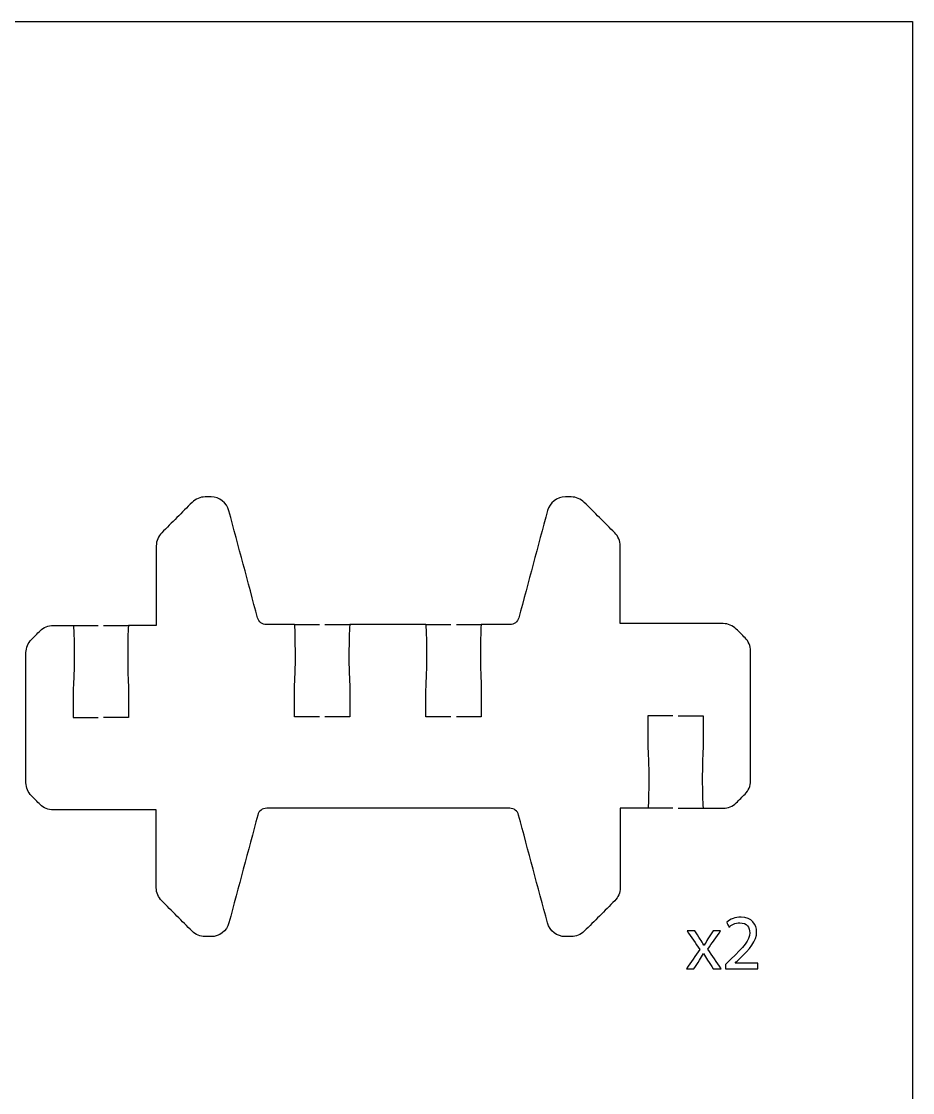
# Model space of a CAD drawing. Extents: x 0 to 465, y 0 to 285.
# Drawn here: x 361.9 to 410.2, y 82.1 to 140.2 of the extents above; entities that cross this region are included whole.
import ezdxf

# ---------------------------------------------------------------- set-up
doc = ezdxf.new("R2010")
doc.units = 0
doc.header["$MEASUREMENT"] = 0
doc.layers.add('DEFAULT', color=18, linetype='CONTINUOUS')

msp = doc.modelspace()

# ---------------------------------------------------------------- linework, layer by layer
at = {"layer": 'DEFAULT', "color": 18}
msp.add_lwpolyline([(410.176, 5.176), (240.176, 5.176), (240.176, 140.176), (410.176, 140.176)], close=True, dxfattribs=at)
at = {"layer": 'DEFAULT', "color": 1}
for points in [[(364.707, 107.458), (366.058, 107.458)], [(366.358, 107.458), (367.709, 107.458)], [(376.691, 107.5), (378.042, 107.5)], [(378.342, 107.5), (379.693, 107.5)], [(383.814, 107.5), (385.165, 107.5)], [(385.465, 107.5), (386.816, 107.5)], [(397.184, 97.552), (395.836, 97.552), (395.833, 97.552)], [(397.484, 97.552), (398.835, 97.552)]]:
    msp.add_lwpolyline(points, dxfattribs=at)
for points, knots in [([(378.042, 102.501), (377.593, 102.501), (377.144, 102.501), (376.695, 102.501), (376.695, 103.001), (376.695, 103.501), (376.695, 104.001), (376.695, 104.286), (376.744, 104.784), (376.744, 105.75), (376.744, 106.717), (376.723, 107.5), (376.695, 107.5), (376.189, 107.5), (375.683, 107.5), (375.178, 107.5), (374.948, 107.5), (374.751, 107.652), (374.694, 107.871), (374.177, 109.804), (373.66, 111.737), (373.142, 113.67), (373.026, 114.108), (372.627, 114.415), (372.176, 114.415), (372.069, 114.415), (371.961, 114.415), (371.854, 114.415), (371.59, 114.415), (371.336, 114.309), (371.149, 114.122), (370.6, 113.571), (370.051, 113.021), (369.501, 112.471), (369.314, 112.284), (369.209, 112.03), (369.209, 111.762), (369.209, 110.327), (369.209, 108.892), (369.209, 107.458), (368.709, 107.458), (368.209, 107.458), (367.709, 107.458), (367.685, 107.458), (367.66, 106.675), (367.66, 105.708), (367.66, 104.741), (367.709, 104.244), (367.709, 103.958), (367.709, 103.458), (367.709, 102.959), (367.709, 102.459), (367.259, 102.459), (366.809, 102.459), (366.358, 102.459)], [0, 0, 0, 0, 3.82, 3.82, 3.82, 8.07, 8.07, 8.07, 9.07, 9.07, 9.07, 10.07, 10.07, 10.07, 14.37, 14.37, 14.37, 15.37, 15.37, 15.37, 32.388625, 32.388625, 32.388625, 33.388625, 33.388625, 33.388625, 34.298625, 34.298625, 34.298625, 35.298625, 35.298625, 35.298625, 41.910077, 41.910077, 41.910077, 42.910077, 42.910077, 42.910077, 55.110077, 55.110077, 55.110077, 59.360077, 59.360077, 59.360077, 60.360077, 60.360077, 60.360077, 61.360077, 61.360077, 61.360077, 65.610077, 65.610077, 65.610077, 69.440077, 69.440077, 69.440077, 69.440077]), ([(397.484, 102.551), (397.934, 102.551), (398.385, 102.551), (398.835, 102.551), (398.835, 102.051), (398.835, 101.551), (398.835, 101.051), (398.835, 100.766), (398.786, 100.268), (398.786, 99.302), (398.786, 98.335), (398.807, 97.552), (398.835, 97.552), (399.196, 97.552), (399.557, 97.552), (399.918, 97.552), (400.186, 97.552), (400.44, 97.658), (400.627, 97.845), (400.786, 98.003), (400.945, 98.162), (401.103, 98.321), (401.29, 98.508), (401.396, 98.762), (401.396, 99.026), (401.396, 101.376), (401.396, 103.725), (401.396, 106.075), (401.396, 106.339), (401.29, 106.597), (401.103, 106.784), (400.945, 106.943), (400.786, 107.101), (400.627, 107.26), (400.44, 107.447), (400.186, 107.553), (399.918, 107.553), (398.058, 107.553), (396.197, 107.553), (394.337, 107.553), (394.337, 108.956), (394.337, 110.359), (394.337, 111.762), (394.337, 112.026), (394.231, 112.284), (394.044, 112.471), (393.494, 113.021), (392.944, 113.571), (392.393, 114.122), (392.206, 114.309), (391.952, 114.415), (391.684, 114.415), (391.578, 114.415), (391.472, 114.415), (391.367, 114.415), (390.915, 114.415), (390.52, 114.111), (390.4, 113.674), (389.883, 111.739), (389.365, 109.805), (388.848, 107.871), (388.788, 107.652), (388.59, 107.5), (388.364, 107.5), (387.848, 107.5), (387.332, 107.5), (386.816, 107.5), (386.791, 107.5), (386.766, 106.717), (386.766, 105.75), (386.766, 104.784), (386.816, 104.286), (386.816, 104.001), (386.816, 103.501), (386.816, 103.001), (386.816, 102.501), (386.365, 102.501), (385.915, 102.501), (385.465, 102.501)], [0, 0, 0, 0, 3.83, 3.83, 3.83, 8.08, 8.08, 8.08, 9.08, 9.08, 9.08, 10.08, 10.08, 10.08, 13.15, 13.15, 13.15, 14.15, 14.15, 14.15, 16.059188, 16.059188, 16.059188, 17.059188, 17.059188, 17.059188, 37.039188, 37.039188, 37.039188, 38.039188, 38.039188, 38.039188, 39.948377, 39.948377, 39.948377, 40.948377, 40.948377, 40.948377, 56.768377, 56.768377, 56.768377, 68.698377, 68.698377, 68.698377, 69.698377, 69.698377, 69.698377, 76.316896, 76.316896, 76.316896, 77.316896, 77.316896, 77.316896, 78.216896, 78.216896, 78.216896, 79.216896, 79.216896, 79.216896, 96.245181, 96.245181, 96.245181, 97.245181, 97.245181, 97.245181, 101.635181, 101.635181, 101.635181, 102.635181, 102.635181, 102.635181, 103.635181, 103.635181, 103.635181, 107.885181, 107.885181, 107.885181, 111.715181, 111.715181, 111.715181, 111.715181]), ([(397.184, 102.551), (396.735, 102.551), (396.286, 102.551), (395.836, 102.551), (395.836, 102.051), (395.836, 101.551), (395.836, 101.051), (395.836, 100.766), (395.886, 100.268), (395.886, 99.302), (395.886, 98.335), (395.861, 97.552), (395.836, 97.552), (395.337, 97.552), (394.837, 97.552), (394.337, 97.552), (394.337, 96.116), (394.337, 94.68), (394.337, 93.244), (394.337, 92.98), (394.231, 92.726), (394.044, 92.539), (393.494, 91.988), (392.944, 91.438), (392.393, 90.888), (392.206, 90.701), (391.952, 90.595), (391.684, 90.595), (391.578, 90.595), (391.472, 90.595), (391.367, 90.595), (390.915, 90.595), (390.52, 90.898), (390.4, 91.336), (389.878, 93.284), (389.356, 95.233), (388.834, 97.181), (388.777, 97.4), (388.58, 97.552), (388.354, 97.552), (383.965, 97.552), (379.577, 97.552), (375.188, 97.552), (374.962, 97.552), (374.761, 97.4), (374.705, 97.181), (374.184, 95.233), (373.663, 93.284), (373.142, 91.336), (373.026, 90.898), (372.627, 90.595), (372.176, 90.595), (372.069, 90.595), (371.961, 90.595), (371.854, 90.595), (371.59, 90.595), (371.336, 90.701), (371.149, 90.888), (370.6, 91.438), (370.051, 91.988), (369.501, 92.539), (369.314, 92.726), (369.209, 92.98), (369.209, 93.244), (369.209, 94.648), (369.209, 96.052), (369.209, 97.457), (367.347, 97.457), (365.486, 97.457), (363.624, 97.457), (363.36, 97.457), (363.106, 97.562), (362.919, 97.749), (362.76, 97.908), (362.601, 98.067), (362.442, 98.226), (362.255, 98.413), (362.15, 98.667), (362.15, 98.931), (362.15, 101.281), (362.15, 103.63), (362.15, 105.98), (362.15, 106.244), (362.255, 106.502), (362.442, 106.689), (362.601, 106.847), (362.76, 107.006), (362.919, 107.165), (363.106, 107.352), (363.36, 107.458), (363.624, 107.458), (363.986, 107.458), (364.349, 107.458), (364.711, 107.458), (364.739, 107.458), (364.76, 106.675), (364.76, 105.708), (364.76, 104.741), (364.711, 104.244), (364.711, 103.958), (364.711, 103.458), (364.711, 102.959), (364.711, 102.459), (365.16, 102.459), (365.609, 102.459), (366.058, 102.459)], [0, 0, 0, 0, 3.82, 3.82, 3.82, 8.07, 8.07, 8.07, 9.07, 9.07, 9.07, 10.07, 10.07, 10.07, 14.32, 14.32, 14.32, 26.53, 26.53, 26.53, 27.53, 27.53, 27.53, 34.148519, 34.148519, 34.148519, 35.148519, 35.148519, 35.148519, 36.048519, 36.048519, 36.048519, 37.048519, 37.048519, 37.048519, 54.203067, 54.203067, 54.203067, 55.203067, 55.203067, 55.203067, 92.523067, 92.523067, 92.523067, 93.523067, 93.523067, 93.523067, 110.675029, 110.675029, 110.675029, 111.675029, 111.675029, 111.675029, 112.585029, 112.585029, 112.585029, 113.585029, 113.585029, 113.585029, 120.196481, 120.196481, 120.196481, 121.196481, 121.196481, 121.196481, 133.136481, 133.136481, 133.136481, 148.966481, 148.966481, 148.966481, 149.966481, 149.966481, 149.966481, 151.875669, 151.875669, 151.875669, 152.875669, 152.875669, 152.875669, 172.855669, 172.855669, 172.855669, 173.855669, 173.855669, 173.855669, 175.764858, 175.764858, 175.764858, 176.764858, 176.764858, 176.764858, 179.844858, 179.844858, 179.844858, 180.844858, 180.844858, 180.844858, 181.844858, 181.844858, 181.844858, 186.094858, 186.094858, 186.094858, 189.914858, 189.914858, 189.914858, 189.914858]), ([(385.165, 102.501), (384.716, 102.501), (384.266, 102.501), (383.817, 102.501), (383.817, 103.001), (383.817, 103.501), (383.817, 104.001), (383.817, 104.286), (383.867, 104.784), (383.867, 105.75), (383.867, 106.717), (383.845, 107.5), (383.817, 107.5), (382.443, 107.5), (381.068, 107.5), (379.693, 107.5), (379.669, 107.5), (379.644, 106.717), (379.644, 105.75), (379.644, 104.784), (379.693, 104.286), (379.693, 104.001), (379.693, 103.501), (379.693, 103.001), (379.693, 102.501), (379.243, 102.501), (378.792, 102.501), (378.342, 102.501)], [0, 0, 0, 0, 3.82, 3.82, 3.82, 8.07, 8.07, 8.07, 9.07, 9.07, 9.07, 10.07, 10.07, 10.07, 21.76, 21.76, 21.76, 22.76, 22.76, 22.76, 23.76, 23.76, 23.76, 28.01, 28.01, 28.01, 31.84, 31.84, 31.84, 31.84])]:
    msp.add_open_spline(points, degree=3, knots=knots, dxfattribs=at)
at = {"layer": 'DEFAULT', "color": 18}
for points, knots in [([(400.042, 88.857), (400.042, 88.933), (400.042, 89.009), (400.042, 89.085), (400.139, 89.18), (400.236, 89.274), (400.334, 89.369), (401.036, 90.037), (401.353, 90.393), (401.357, 90.807), (401.357, 91.086), (401.222, 91.345), (400.812, 91.345), (400.563, 91.345), (400.355, 91.218), (400.228, 91.112), (400.188, 91.2), (400.149, 91.287), (400.109, 91.374), (400.3, 91.535), (400.571, 91.654), (400.888, 91.654), (401.48, 91.654), (401.73, 91.247), (401.73, 90.854), (401.73, 90.346), (401.362, 89.936), (400.782, 89.377), (400.709, 89.309), (400.636, 89.242), (400.563, 89.166), (400.974, 89.166), (401.386, 89.166), (401.798, 89.166), (401.798, 89.063), (401.798, 88.96), (401.798, 88.857), (401.213, 88.857), (400.627, 88.857), (400.042, 88.857)], [4.978, 4.978, 4.978, 4.978, 5.626, 5.626, 5.626, 6.778709, 6.778709, 6.778709, 7.778709, 7.778709, 7.778709, 8.778709, 8.778709, 8.778709, 9.778709, 9.778709, 9.778709, 10.594151, 10.594151, 10.594151, 11.594151, 11.594151, 11.594151, 12.594151, 12.594151, 12.594151, 13.594151, 13.594151, 13.594151, 14.465623, 14.465623, 14.465623, 17.967623, 17.967623, 17.967623, 18.843623, 18.843623, 18.843623, 23.821623, 23.821623, 23.821623, 23.821623]), ([(398.374, 90.905), (398.471, 90.758), (398.568, 90.611), (398.665, 90.465), (398.742, 90.35), (398.806, 90.245), (398.873, 90.13), (398.877, 90.13), (398.881, 90.13), (398.886, 90.13), (398.953, 90.253), (399.021, 90.359), (399.088, 90.469), (399.184, 90.614), (399.28, 90.759), (399.376, 90.905), (399.51, 90.905), (399.644, 90.905), (399.778, 90.905), (399.546, 90.575), (399.313, 90.245), (399.08, 89.915), (399.32, 89.562), (399.56, 89.209), (399.8, 88.857), (399.659, 88.857), (399.517, 88.857), (399.376, 88.857), (399.276, 89.01), (399.176, 89.164), (399.076, 89.318), (398.996, 89.436), (398.928, 89.551), (398.848, 89.673), (398.78, 89.551), (398.708, 89.441), (398.632, 89.318), (398.533, 89.164), (398.434, 89.01), (398.336, 88.857), (398.199, 88.857), (398.062, 88.857), (397.925, 88.857), (398.168, 89.205), (398.41, 89.554), (398.653, 89.902), (398.421, 90.236), (398.19, 90.57), (397.959, 90.905), (398.097, 90.905), (398.235, 90.905), (398.374, 90.905)], [0, 0, 0, 0, 1.496308, 1.496308, 1.496308, 2.496308, 2.496308, 2.496308, 2.532308, 2.532308, 2.532308, 3.532308, 3.532308, 3.532308, 5.012538, 5.012538, 5.012538, 6.151538, 6.151538, 6.151538, 9.58463, 9.58463, 9.58463, 13.211133, 13.211133, 13.211133, 14.411133, 14.411133, 14.411133, 15.970764, 15.970764, 15.970764, 16.994764, 16.994764, 16.994764, 17.994764, 17.994764, 17.994764, 19.54788, 19.54788, 19.54788, 20.71088, 20.71088, 20.71088, 24.320758, 24.320758, 24.320758, 27.777064, 27.777064, 27.777064, 28.953064, 28.953064, 28.953064, 28.953064])]:
    msp.add_open_spline(points, degree=3, knots=knots, dxfattribs=at)

doc.saveas('drawing.dxf')
